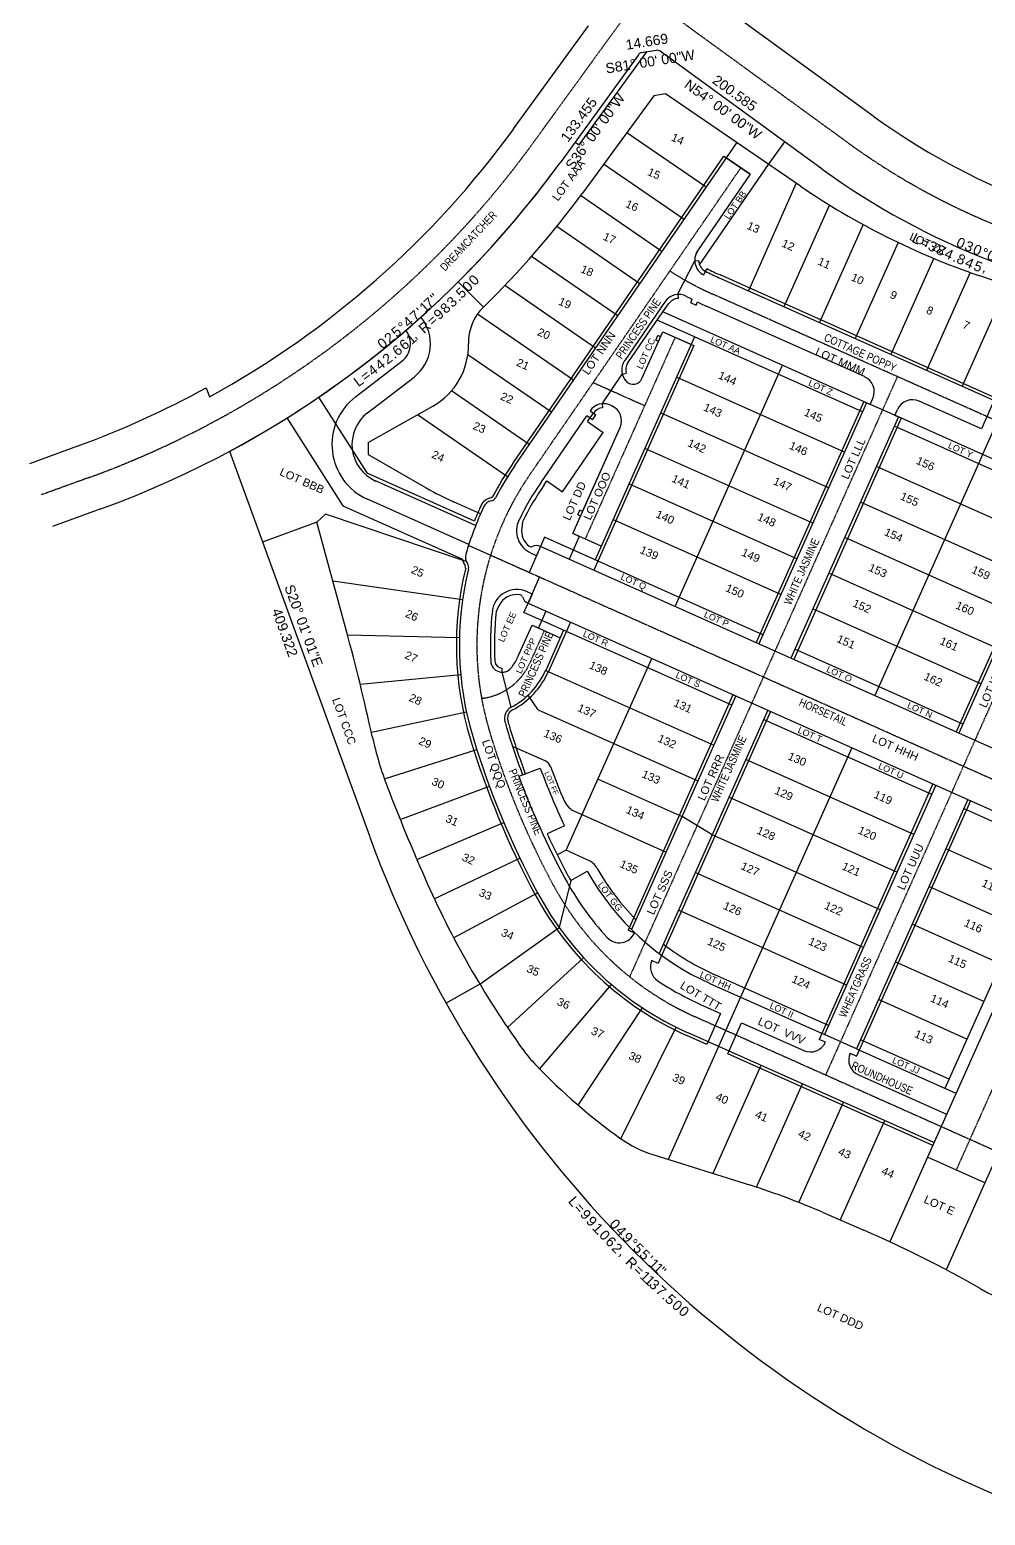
# Model space of a CAD drawing. Header units: feet. Extents: x 6119448 to 6122427, y 2195768 to 2198058.
# Drawn here: x 6119764 to 6120720, y 2195796 to 2197281 of the extents above; entities that cross this region are included whole.
import ezdxf
from ezdxf.enums import TextEntityAlignment as Align

# ---------------------------------------------------------------- set-up
doc = ezdxf.new("R2010")
doc.units = ezdxf.units.FT
doc.header["$MEASUREMENT"] = 0
doc.linetypes.add('CENTER2', pattern=[1.125, 0.75, -0.125, 0.125, -0.125])
for name, color, linetype in [('ANNOTATION', 7, 'Continuous'), ('BEARING AND DISTANCES', 40, 'Continuous'), ('BOUNDARY', 6, 'Continuous'), ('CENTERLINES', 11, 'CENTER2'), ('EASEMENTS', 40, 'Continuous'), ('LOT LINES', 2, 'Continuous'), ('RIGHT OF WAY', 2, 'Continuous')]:
    doc.layers.add(name, color=color, linetype=linetype)
doc.styles.add('LOTNUM', font='arial.ttf')
doc.styles.add('St', font='x-opta1d.shx', dxfattribs={"height": 8})
doc.styles.get("Standard").update_dxf_attribs({"font": 'arial.ttf'})

# ---------------------------------------------------------------- blocks, each defined once
blk = doc.blocks.new('*U12')
at = {"layer": 'BEARING AND DISTANCES', "color": 40, "linetype": 'Continuous', "lineweight": -3, "char_height": 10, "attachment_point": 7}
for s, insert, rotation in [('L', (6120302.7, 2196108.4), 310.9234), ('=', (6120308.4, 2196101.8), 311.3583), ('9', (6120314.5, 2196095), 311.8109), ('9', (6120320.5, 2196088.2), 312.2621), ('1', (6120326.7, 2196081.5), 312.7133), ('0', (6120343.8, 2196085.2), 313.1638), ('.', (6120330.9, 2196077), 313.0207), ('0', (6120333.5, 2196074.2), 313.2145), ('6', (6120339.7, 2196067.6), 313.6629), ('4', (6120350, 2196078.6), 313.6182), ('9', (6120356.5, 2196071.8), 314.0925), ('°', (6120362.8, 2196065.3), 314.5497), ('2', (6120346, 2196061.1), 314.1155), (',', (6120352.4, 2196054.5), 314.5691), ('R', (6120359.7, 2196047.2), 315.0842), ('5', (6120367.3, 2196060.9), 314.8663), ('5', (6120373.7, 2196054.4), 315.3262), ("'", (6120380.2, 2196048), 315.7861), ('=', (6120367.8, 2196039.2), 315.6466), ('1', (6120383, 2196045.3), 315.9824), ('1', (6120387.5, 2196041), 316.2939), ('"', (6120392, 2196036.8), 316.6054), ('1', (6120374.3, 2196032.9), 316.0992), ('1', (6120378.8, 2196028.6), 316.4066), ('3', (6120383.3, 2196024.4), 316.714), ('7', (6120389.9, 2196018.2), 317.1638), ('.', (6120396.5, 2196012.1), 317.6099), ('5', (6120399.4, 2196009.5), 317.8037), ('0', (6120406.2, 2196003.4), 318.2576), ('0', (6120412.9, 2195997.4), 318.7061)]:
    blk.add_mtext(s, dxfattribs=dict(at, insert=insert, rotation=rotation))
blk = doc.blocks.new('*U13')
at = {"layer": 'BEARING AND DISTANCES', "color": 40, "linetype": 'Continuous', "lineweight": -3, "char_height": 10, "attachment_point": 7}
for s, insert, rotation in [('0', (6120209.9, 2197023.4), 45.3412), ('5', (6120197, 2197010.6), 44.2996), ('0', (6120203.5, 2197017), 44.8235), ('1', (6120160.1, 2196996.5), 42.1846), ('7', (6120164.6, 2197000.6), 42.5448), ('"', (6120171.2, 2197006.7), 43.0675), ('8', (6120181.1, 2196995.4), 43.0351), ('3', (6120187.7, 2197001.6), 43.5567), ('.', (6120194.2, 2197007.9), 44.0759), ('4', (6120143.4, 2196981.7), 40.8861), ('7', (6120150.5, 2196987.9), 41.4347), ("'", (6120157.2, 2196993.8), 41.9574), ('=', (6120167.7, 2196983.1), 41.992), ('9', (6120174.4, 2196989.2), 42.5144), ('2', (6120124.6, 2196965.8), 39.4565), ('5', (6120131.7, 2196971.7), 39.988), ('°', (6120138.6, 2196977.6), 40.5199), ('1', (6120146.7, 2196964.7), 40.3935), ('R', (6120159.2, 2196975.6), 41.3428), ('0', (6120117.7, 2196960.1), 38.9309), ('6', (6120132.7, 2196953.1), 39.3488), ('6', (6120139.7, 2196958.9), 39.8711), (',', (6120151.4, 2196968.8), 40.7483), ('4', (6120107.8, 2196933.3), 37.5208), ('4', (6120115.2, 2196939), 38.0612), ('2', (6120122.6, 2196944.9), 38.6016), ('.', (6120129.7, 2196950.6), 39.1251), ('L', (6120093.5, 2196922.5), 36.4965), ('=', (6120100.5, 2196927.8), 36.9985)]:
    blk.add_mtext(s, dxfattribs=dict(at, insert=insert, rotation=rotation))
blk = doc.blocks.new('*U14')
at = {"layer": 'BEARING AND DISTANCES', "color": 40, "linetype": 'Continuous', "lineweight": -3, "char_height": 10, "attachment_point": 7}
for s, insert, rotation in [('L', (6120646.2, 2197068.4), 332.7612), ('=', (6120654, 2197064.4), 333.4295), ('3', (6120662.2, 2197060.4), 334.1249), ('8', (6120670.4, 2197056.5), 334.8162), ('0', (6120690.5, 2197063.8), 335.9979), ('3', (6120698.8, 2197060.2), 336.7011), ('0', (6120707.1, 2197056.6), 337.4065), ('4', (6120678.6, 2197052.7), 335.5105), ('.', (6120687.2, 2197048.8), 336.2299), ('8', (6120690.8, 2197047.3), 336.5277), ('4', (6120699.2, 2197043.7), 337.2221), ('5', (6120707.9, 2197040.1), 337.9415), ('°', (6120715.5, 2197053.2), 338.1097), ('0', (6120721.3, 2197050.9), 338.5997), ('0', (6120729.8, 2197047.7), 339.303), ("'", (6120738.2, 2197044.5), 340.0062), ('0', (6120741.9, 2197043.2), 340.3101), ('0', (6120750.4, 2197040.2), 341.0133), (',', (6120716.3, 2197036.7), 338.639), ('R', (6120726, 2197033), 339.4306), ('=', (6120736.6, 2197029.1), 340.2948), ('7', (6120745.2, 2197026.1), 340.9902), ('"', (6120758.9, 2197037.3), 341.7165), ('3', (6120753.7, 2197023.2), 341.6758), ('5', (6120762.3, 2197020.5), 342.367), ('.', (6120771.1, 2197017.7), 343.0645), ('0', (6120774.8, 2197016.6), 343.3623), ('0', (6120783.4, 2197014.1), 344.0515), ('0', (6120792.1, 2197011.7), 344.7407)]:
    blk.add_mtext(s, dxfattribs=dict(at, insert=insert, rotation=rotation))

msp = doc.modelspace()

# ---------------------------------------------------------------- linework, layer by layer
at = {"layer": 'BOUNDARY'}
for p, q in [((6120390.7, 2197260.3), (6120376.2, 2197258)), ((6120556.7, 2197141.5), (6120394.4, 2197259.4)), ((6120372.9, 2197256), (6120294.5, 2197148)), ((6119963.8, 2196859.5), (6120103.9, 2196474.9))]:
    msp.add_line(p, q, dxfattribs=at)
for centre, radius, start, end in [((6120391.5, 2197255.4), 5, 54, 99), ((6120377, 2197253.1), 5, 99, 144), ((6119498.9, 2197726.1), 983.5, 298.2119, 324), ((6120988.7, 2197736.1), 735, 234, 264), ((6121172.6, 2196864.2), 1137.5, 200.017, 249.9367)]:
    msp.add_arc(centre, radius, start, end, dxfattribs=at)
at = {"layer": 'CENTERLINES'}
for p, q in [((6120582.7, 2197167.7), (6120342.8, 2197342)), ((6120376.3, 2197317.7), (6120267.4, 2197167.7)), ((6120264, 2196835.8), (6120475.2, 2197142.9)), ((6121221.2, 2196671.2), (6120446.2, 2197017)), ((6120409.5, 2196973.4), (6120319.5, 2196771.7)), ((6120631.8, 2196934.2), (6120364, 2196334.1)), ((6120327.5, 2196928.2), (6120379, 2196905.2)), ((6120831.8, 2196845), (6120560, 2196235.9)), ((6119823.8, 2196833.4), (6119775.5, 2196815.9)), ((6120973.6, 2196775), (6120690.6, 2196140.9)), ((6120842, 2196480.2), (6120224.9, 2196755.5)), ((6120278.7, 2196680.3), (6120264.1, 2196647.7)), ((6120845.2, 2196108.6), (6120429.5, 2196294.1))]:
    msp.add_line(p, q, dxfattribs=at)
for centre, radius, start, end in [((6119498.9, 2197726.1), 950, 290, 324), ((6120994.1, 2197734), 700, 234, 264), ((6120568.4, 2197291), 300, 236.8347, 245.9545), ((6120511.2, 2196665.8), 300, 145.4884, 196.9489), ((6120209.3, 2196672.1), 60, 276.3065, 335.9546), ((6121028.6, 2196823.5), 841, 196.9489, 208.1754), ((6120551.8, 2196568.1), 300, 208.1754, 245.9545)]:
    msp.add_arc(centre, radius, start, end, dxfattribs=at)
at = {"layer": 'EASEMENTS'}
for p, q in [((6120372.9, 2197256), (6120309.5, 2197168.6)), ((6120313.5, 2197165.7), (6120381.1, 2197258.8)), ((6120381.1, 2197258.8), (6120376.2, 2197258)), ((6120309.5, 2197168.6), (6120313.5, 2197165.7)), ((6120247.1, 2196847.4), (6120458.3, 2197154.5)), ((6120458.3, 2197154.5), (6120484.6, 2197136.4)), ((6120484.6, 2197136.4), (6120432, 2197059.9)), ((6120438.1, 2197035.8), (6120441.3, 2197042.1)), ((6120729.6, 2196913), (6120454.5, 2197035.8)), ((6120399.6, 2197009.2), (6120359.1, 2196950.2)), ((6120425.1, 2197008.3), (6120426.6, 2197011.4)), ((6120430.4, 2197005.6), (6120432, 2197008.8)), ((6120598.9, 2196934.1), (6120440.7, 2197004.7)), ((6120394.9, 2196973.9), (6120397.2, 2196978.9)), ((6120397.2, 2196978.9), (6120428.2, 2196965.1)), ((6120428.2, 2196965.1), (6120328.1, 2196740.7)), ((6120376.3, 2196932.2), (6120392.9, 2196969.3)), ((6120390.1, 2196970.5), (6120392.2, 2196975.1)), ((6120392.9, 2196969.3), (6120390.1, 2196970.5)), ((6120394.9, 2196973.9), (6120392.2, 2196975.1)), ((6120089.8, 2196913.9), (6120136.2, 2196949.6)), ((6120102, 2196898), (6120148.4, 2196933.7)), ((6120052.9, 2196913.6), (6120101.1, 2196838.1)), ((6120344.8, 2196905.7), (6120346.1, 2196905.1)), ((6120598.2, 2196909.2), (6120490.6, 2196668.2)), ((6120598.2, 2196909.2), (6120604.6, 2196906.4)), ((6120604.6, 2196906.4), (6120607.2, 2196912.3)), ((6120715.8, 2196882), (6120653.7, 2196909.7)), ((6120729.6, 2196913), (6120715.8, 2196882)), ((6120021.1, 2196892.8), (6120077.2, 2196805)), ((6120275.1, 2196828.1), (6120321.1, 2196895)), ((6120326.9, 2196891.1), (6120321.1, 2196895)), ((6120324.5, 2196900), (6120330.3, 2196896)), ((6120326.9, 2196891.1), (6120330.3, 2196896)), ((6120635.6, 2196892.5), (6120528.1, 2196651.5)), ((6120629.2, 2196895.4), (6120631.9, 2196901.3)), ((6120635.6, 2196892.5), (6120629.2, 2196895.4)), ((6120317, 2196799.2), (6120354.5, 2196883.3)), ((6120101.1, 2196838.1), (6120208.7, 2196790.1)), ((6120210, 2196785.2), (6120110, 2196829.8)), ((6120798.2, 2196820), (6120690.6, 2196578.9)), ((6120077.2, 2196805), (6120196.9, 2196751.6)), ((6120203.2, 2196766.3), (6120101.9, 2196811.5)), ((6120312.2, 2196795.9), (6120314.2, 2196800.5)), ((6120317, 2196799.2), (6120314.2, 2196800.5)), ((6120307.1, 2196777.2), (6120314.9, 2196794.7)), ((6120314.9, 2196794.7), (6120312.2, 2196795.9)), ((6120313.5, 2196774.3), (6120303.4, 2196751.7)), ((6120313.5, 2196774.3), (6120307.1, 2196777.2)), ((6120265.4, 2196757.7), (6120270.9, 2196755.3)), ((6120275, 2196764.4), (6120270.9, 2196755.3)), ((6120266.5, 2196716.7), (6120261, 2196719.2)), ((6120266.5, 2196716.7), (6120262.4, 2196707.6)), ((6120280.2, 2196699.6), (6120272.8, 2196682.9)), ((6120251.8, 2196653.2), (6120266.4, 2196685.8)), ((6120266.4, 2196685.8), (6120272.8, 2196682.9)), ((6120304.9, 2196688.6), (6120282.9, 2196639.3)), ((6120467.4, 2196616.1), (6120362.4, 2196380.7)), ((6120504.9, 2196599.4), (6120392.6, 2196347.8)), ((6120253.2, 2196534.7), (6120259.8, 2196537.2)), ((6120667.4, 2196526.9), (6120553.5, 2196271.6)), ((6120704.8, 2196510.2), (6120591, 2196254.9)), ((6120368.8, 2196377.9), (6120362.4, 2196380.7)), ((6120386.2, 2196350.6), (6120392.6, 2196347.8)), ((6120435, 2196306.4), (6120455, 2196297.5)), ((6120455, 2196297.5), (6120441.2, 2196266.5)), ((6120462.2, 2196257.1), (6120476, 2196288.1)), ((6120476, 2196288.1), (6120538.1, 2196260.4)), ((6120441.2, 2196266.5), (6120421.2, 2196275.4)), ((6120559.9, 2196268.8), (6120553.5, 2196271.6)), ((6120667.2, 2196165.6), (6120462.2, 2196257.1)), ((6120584.6, 2196257.8), (6120591, 2196254.9)), ((6120592.9, 2196236), (6120681, 2196196.7))]:
    msp.add_line(p, q, dxfattribs=at)
for centre, radius, start, end in [((6120377, 2197253.1), 5, 99, 144), ((6120445.6, 2197050.5), 16.5, 145.4884, 242.947), ((6120568.4, 2197291), 279.5, 242.947, 245.9545), ((6120413.2, 2196999.8), 16.5, 61.9345, 145.4884), ((6120568.4, 2197291), 313.5, 241.9345, 243.1142), ((6120568.4, 2197291), 317, 243.1142, 244.1986), ((6120568.4, 2197291), 313.5, 244.1986, 245.9545), ((6120122.8, 2196967), 42, 307.5297, 39.5033), ((6120122.8, 2196967), 22, 307.5297, 37.8816), ((6120372.6, 2196940.9), 16.5, 145.4884, 224.0198), ((6120592.2, 2196919), 16.5, 335.9545, 65.9545), ((6120367.6, 2196936), 9.5, 224.0198, 335.9545), ((6120126.3, 2196866.3), 60, 127.5297, 245.9545), ((6120338.1, 2196890.6), 16.5, 65.9545, 145.4884), ((6120339.4, 2196890), 16.5, 335.9545, 65.9545), ((6120647, 2196894.6), 16.5, 65.9545, 155.9545), ((6120126.3, 2196866.3), 40, 127.5297, 245.9545), ((6120511.2, 2196665.8), 320.5, 145.4884, 152.3571), ((6120224.6, 2196815.9), 3, 280.8337, 332.3571), ((6120511.2, 2196665.8), 286.5, 145.4884, 154.1405), ((6120511.2, 2196665.8), 327, 154.7185, 157.653), ((6120227.7, 2196799.7), 13.5, 100.8337, 154.7185), ((6120275.4, 2196780.1), 24.5, 154.1405, 245.9545), ((6120511.2, 2196665.8), 320.5, 166.0989, 196.9489), ((6120210.2, 2196753.6), 13.5, 188.3774, 217.6222), ((6120197.1, 2196743.5), 3, 346.0989, 37.6222), ((6120251, 2196696.8), 24.5, 65.9545, 173.2074), ((6120511.2, 2196665.8), 286.5, 173.2074, 183.2587), ((6120209.3, 2196672.1), 46.5, 321.1552, 335.9545), ((6120236.6, 2196650.2), 11.5, 183.2587, 321.1552), ((6120209.3, 2196672.1), 80.5, 297.7864, 335.9545), ((6120251.3, 2196592.5), 9.5, 117.7864, 195.7529), ((6120511.2, 2196665.8), 279.5, 195.7529, 196.9489), ((6121028.6, 2196823.5), 820.5, 196.9489, 200.4259), ((6121028.6, 2196823.5), 861.5, 196.9489, 208.1754), ((6121028.6, 2196823.5), 827.5, 200.4259, 208.1754), ((6120551.8, 2196568.1), 286.5, 208.1754, 222.8143), ((6120551.8, 2196568.1), 320.5, 208.1754, 245.9545), ((6120353.7, 2196384.6), 16.5, 222.8143, 335.9545), ((6120401.3, 2196343.9), 16.5, 155.9539, 236.1225), ((6120551.8, 2196568.1), 286.5, 236.1225, 245.9545), ((6120544.8, 2196275.5), 16.5, 245.9545, 335.9545), ((6120599.6, 2196251.1), 16.5, 155.9545, 245.9545)]:
    msp.add_arc(centre, radius, start, end, dxfattribs=at)
at = {"layer": 'LOT LINES'}
for p, q in [((6120399.9, 2197216.7), (6120388.1, 2197214.7)), ((6120534.8, 2197124.6), (6120399.9, 2197216.7)), ((6120388.1, 2197214.7), (6120316.8, 2197117.6)), ((6120440.5, 2197123.4), (6120361.1, 2197178)), ((6120249.5, 2196845.7), (6120471.2, 2197168)), ((6120503, 2197146.3), (6120519.2, 2197168.7)), ((6120418.4, 2197091.3), (6120338, 2197146.5)), ((6120434, 2197046), (6120503, 2197146.3)), ((6120484.6, 2197136.4), (6120460.7, 2197152.8)), ((6120484.6, 2197136.4), (6120432, 2197059.9)), ((6120530.7, 2197127.4), (6120482.8, 2197019.9)), ((6120396.3, 2197059.2), (6120315, 2197115.1)), ((6120563.8, 2197105.8), (6120518.4, 2197004)), ((6120374.2, 2197027), (6120291.1, 2197084.2)), ((6120597.7, 2197086.1), (6120554, 2196988.1)), ((6120632.5, 2197068.3), (6120589.6, 2196972.2)), ((6120352.1, 2196994.9), (6120265.8, 2197054.2)), ((6120668.1, 2197052.4), (6120625.2, 2196956.3)), ((6120412.2, 2197016.8), (6120429.1, 2197050)), ((6120429.1, 2197050), (6120433.1, 2197050.1)), ((6120704.5, 2197038.4), (6120660.8, 2196940.4)), ((6120217.9, 2197003.6), (6120192.6, 2197029)), ((6120330, 2196962.7), (6120239.2, 2197025.2)), ((6120953.7, 2196809.7), (6120453.3, 2197033)), ((6120741.6, 2197025.7), (6120696.5, 2196924.5)), ((6120751.4, 2197022.3), (6120713.2, 2197035.3)), ((6120397.3, 2196998.9), (6120402.9, 2197006.9)), ((6120412.2, 2197016.8), (6120412.4, 2197012.3)), ((6120307.9, 2196930.6), (6120211.9, 2196996.6)), ((6120362.3, 2196948), (6120397.3, 2196998.9)), ((6120600.9, 2196908), (6120397.3, 2196998.9)), ((6120376.3, 2196932.2), (6120397.2, 2196978.9)), ((6120596.9, 2196898.9), (6120391.6, 2196990.5)), ((6120397.2, 2196978.9), (6120425.5, 2196966.3)), ((6120428.8, 2196973.9), (6120329.4, 2196751)), ((6120285.8, 2196898.5), (6120202.2, 2196956)), ((6120336.4, 2196907), (6120356.7, 2196936.7)), ((6120356.7, 2196936.7), (6120360.6, 2196937.7)), ((6120409.4, 2196704.4), (6120516.9, 2196945.5)), ((6120578.9, 2196858.7), (6120410.9, 2196933.7)), ((6120263.7, 2196866.3), (6120185.8, 2196919.9)), ((6120102.5, 2196868.2), (6120167.2, 2196904.7)), ((6120336.4, 2196907), (6120336.8, 2196903.1)), ((6120344.8, 2196905.7), (6120346.1, 2196905.1)), ((6120600.9, 2196908), (6120493.4, 2196666.9)), ((6120632.9, 2196893.8), (6120600.9, 2196908)), ((6120738.9, 2196905.6), (6120716.9, 2196856.3)), ((6120241.9, 2196834), (6120151.8, 2196896)), ((6120321.9, 2196889.2), (6120327.8, 2196897.7)), ((6120321.9, 2196889.2), (6120337.6, 2196878.4)), ((6120563, 2196823.1), (6120395, 2196898.1)), ((6120632.9, 2196893.8), (6120525.3, 2196652.7)), ((6120800.9, 2196818.8), (6120632.9, 2196893.8)), ((6120296.8, 2196819.1), (6120337.6, 2196878.4)), ((6120307.1, 2196777.2), (6120354.5, 2196883.3)), ((6120796.9, 2196809.7), (6120628.8, 2196884.6)), ((6120102.5, 2196868.2), (6120102.4, 2196856.2)), ((6120547.2, 2196787.5), (6120379.1, 2196862.4)), ((6120102.4, 2196856.2), (6120160.5, 2196822.9)), ((6120712.8, 2196847.1), (6120609.3, 2196615.2)), ((6120778.9, 2196769.5), (6120610.9, 2196844.4)), ((6120716.9, 2196856.3), (6120712.8, 2196847.1)), ((6120278.4, 2196825.8), (6120281.1, 2196829.9)), ((6120281.1, 2196829.9), (6120296.8, 2196819.1)), ((6120531.3, 2196751.9), (6120363.2, 2196826.8)), ((6120800.9, 2196818.8), (6120693.4, 2196577.7)), ((6120214.9, 2196797.1), (6120187.9, 2196809)), ((6120763, 2196733.9), (6120595, 2196808.8)), ((6120051.2, 2196788.6), (6119996.8, 2196768.8)), ((6120051.2, 2196788.6), (6120060, 2196796.8)), ((6120080.9, 2196679.7), (6120051.2, 2196788.6)), ((6120200.6, 2196749.3), (6120060, 2196796.8)), ((6120256.9, 2196789), (6120256.1, 2196782.7)), ((6120515.4, 2196716.2), (6120347.3, 2196791.2)), ((6120279, 2196773.5), (6120275, 2196764.4)), ((6120497.4, 2196676.1), (6120279, 2196773.5)), ((6120335.4, 2196764.5), (6120307.1, 2196777.2)), ((6120747.1, 2196698.2), (6120579.1, 2196773.2)), ((6120263.4, 2196738.4), (6120202.8, 2196765.4)), ((6120275, 2196764.4), (6120263.4, 2196738.4)), ((6120067.2, 2196730), (6120196.9, 2196711.2)), ((6120262.4, 2196707.6), (6120274, 2196733.6)), ((6120731.3, 2196662.6), (6120563.2, 2196737.6)), ((6120233.3, 2196705), (6120230.6, 2196699.2)), ((6120258.3, 2196698.4), (6120262.4, 2196707.6)), ((6120466.1, 2196605.7), (6120258.3, 2196698.4)), ((6120715.4, 2196627), (6120547.3, 2196702)), ((6120251.8, 2196653.2), (6120266.4, 2196685.8)), ((6120266.4, 2196685.8), (6120294.7, 2196673.1)), ((6120298, 2196680.7), (6120280.1, 2196640.5)), ((6120081.9, 2196676.1), (6120193.8, 2196673.4)), ((6120300.6, 2196460.6), (6120386.1, 2196652.4)), ((6120697.4, 2196586.8), (6120529.4, 2196661.8)), ((6120195.1, 2196636), (6120094.6, 2196626.5)), ((6120236.5, 2196638.7), (6120236.5, 2196642.7)), ((6120245.5, 2196603.6), (6120236.5, 2196638.7)), ((6120280.1, 2196640.5), (6120448.1, 2196565.6)), ((6120272.7, 2196601.1), (6120262.6, 2196615.8)), ((6120470.1, 2196614.9), (6120365.9, 2196381.3)), ((6120105.8, 2196578.6), (6120200.8, 2196599)), ((6120272.7, 2196601.1), (6120432.3, 2196530)), ((6120502.1, 2196600.6), (6120393.6, 2196357.3)), ((6120666.1, 2196516.5), (6120498, 2196591.5)), ((6120118.8, 2196531.9), (6120211.1, 2196561.5)), ((6120279.6, 2196549.9), (6120247, 2196564.4)), ((6120586.1, 2196563.1), (6120474.9, 2196313.8)), ((6120648.1, 2196476.3), (6120480.1, 2196551.3)), ((6120256.9, 2196536.1), (6120274.7, 2196542.8)), ((6120332.4, 2196531.8), (6120416.4, 2196494.3)), ((6120134.5, 2196491.5), (6120223.9, 2196524.7)), ((6120670.1, 2196525.7), (6120558.9, 2196276.3)), ((6120631.3, 2196438.7), (6120463.3, 2196513.6)), ((6120702.1, 2196511.4), (6120590.9, 2196262.1)), ((6120786.6, 2196462.7), (6120698, 2196502.3)), ((6120151.1, 2196451.5), (6120238.3, 2196488.4)), ((6120308.9, 2196499.6), (6120400.5, 2196458.7)), ((6120446.5, 2196476), (6120416.4, 2196494.3)), ((6120298.8, 2196485), (6120281.6, 2196477.1)), ((6120614.5, 2196401), (6120446.5, 2196476)), ((6120300.6, 2196460.6), (6120291.6, 2196456.1)), ((6120322.3, 2196450.9), (6120300.6, 2196460.6)), ((6120786.6, 2196462.7), (6120679.4, 2196222.6)), ((6120768.7, 2196422.6), (6120680.1, 2196462.1)), ((6120168.7, 2196412), (6120254.3, 2196452.9)), ((6120305.1, 2196430.3), (6120293.5, 2196383.3)), ((6120305.1, 2196430.3), (6120321.6, 2196439.8)), ((6120597.7, 2196363.3), (6120429.7, 2196438.3)), ((6120188, 2196373.2), (6120271.9, 2196418.2)), ((6120751.9, 2196384.9), (6120663.3, 2196424.4)), ((6120580.9, 2196325.7), (6120412.9, 2196400.6)), ((6120214.3, 2196326.7), (6120293.5, 2196383.3)), ((6120735.1, 2196347.2), (6120646.5, 2196386.7)), ((6120242, 2196283.4), (6120318, 2196353.2)), ((6120718.3, 2196309.5), (6120629.7, 2196349.1)), ((6120214.3, 2196326.7), (6120180.6, 2196307.7)), ((6120274, 2196241.9), (6120345.9, 2196326.3)), ((6120444.4, 2196327.4), (6120558.9, 2196276.3)), ((6120563, 2196285.5), (6120448.5, 2196336.6)), ((6120474.9, 2196313.8), (6120452.9, 2196264.5)), ((6120701.4, 2196271.9), (6120612.9, 2196311.4)), ((6120312.7, 2196205.7), (6120376.9, 2196303)), ((6120355.2, 2196172.3), (6120410.5, 2196283.7)), ((6120452.9, 2196264.5), (6120402.5, 2196151.6)), ((6120668.4, 2196168.4), (6120422.4, 2196278.1)), ((6120590.9, 2196262.1), (6120558.9, 2196276.3)), ((6120683.5, 2196231.7), (6120594.9, 2196271.2)), ((6120590.9, 2196262.1), (6120690.4, 2196217.7)), ((6120495.4, 2196245.6), (6120447.1, 2196137.5)), ((6120490.8, 2196123.7), (6120536.9, 2196227)), ((6120533.3, 2196108.5), (6120578, 2196208.7)), ((6120574.7, 2196091), (6120619.1, 2196190.4)), ((6120387.1, 2196156.5), (6120484.8, 2196125.7)), ((6120661.9, 2196153.8), (6120624.1, 2196069.1)), ((6120719.4, 2196128.1), (6120680.6, 2196041.1)), ((6120557.6, 2196098.4), (6120598.2, 2196080.8))]:
    msp.add_line(p, q, dxfattribs=at)
for centre, radius, start, end in [((6119571.9, 2197664.3), 924, 314.3562, 323.725), ((6120952.1, 2197735.7), 740, 235.6724, 251.167), ((6120445.6, 2197050.5), 16.5, 145.4884, 182.0354), ((6120445.6, 2197050.5), 12.5, 182.0354, 242.947), ((6120568.4, 2197291), 282.5, 242.947, 245.9545), ((6120413.2, 2196999.8), 12.5, 93.2672, 145.4884), ((6120252.8, 2196967.9), 50, 134.3562, 181.0738), ((6120132.9, 2196965.6), 70, 299.414, 1.0738), ((6120372.6, 2196940.9), 12.5, 145.4884, 194.5705), ((6120372.6, 2196940.9), 16.5, 194.5705, 224.0198), ((6120367.6, 2196936), 9.5, 224.0198, 335.9545), ((6120338.1, 2196890.6), 12.5, 95.7797, 145.4884), ((6120338.1, 2196890.6), 16.5, 65.9545, 95.7797), ((6120339.4, 2196890), 16.5, 335.9545, 65.9545), ((6120511.2, 2196665.8), 317.5, 145.4883, 152.3571), ((6120309.5, 2197083.3), 300, 240.2166, 246.0977), ((6120511.2, 2196665.8), 282.5, 145.4883, 154.1405), ((6120511.2, 2196665.8), 324, 154.7185, 163.7374), ((6120227.7, 2196799.7), 10.5, 100.8337, 154.7185), ((6120224.6, 2196815.9), 6, 280.8337, 332.3571), ((6120275.4, 2196780.1), 19.5, 172.1103, 232.3886), ((6120210.2, 2196753.6), 10.5, 163.7374, 217.6222), ((6120265.3, 2196767), 3, 232.3886, 295.3529), ((6120270.9, 2196755.3), 10, 65.9545, 115.3529), ((6120511.2, 2196665.8), 317.5, 166.0989, 196.9489), ((6120197.1, 2196743.5), 6, 346.0989, 37.6222), ((6120251, 2196696.8), 19.5, 79.5204, 155.2376), ((6120254, 2196713), 3, 16.5561, 79.5204), ((6120266.5, 2196716.7), 10, 196.5561, 245.9545), ((6120511.2, 2196665.8), 282.5, 173.2074, 183.2587), ((6118059.5, 2196129.4), 2094.9, 12.2643, 15.2308), ((6120209.3, 2196672.1), 46.5, 321.1552, 335.9546), ((6120236.6, 2196650.2), 7.5, 183.2587, 269.444), ((6120236.6, 2196650.2), 11.5, 269.444, 321.1552), ((6120209.3, 2196672.1), 77.5, 297.7864, 335.9545), ((6120251.3, 2196592.5), 12.5, 117.7864, 195.7529), ((6120511.2, 2196665.8), 282.5, 195.7529, 196.9489), ((6121028.6, 2196823.5), 823.5, 196.9489, 200.4259), ((6120448.7, 2196648.7), 350, 192.2643, 200.9768), ((6121028.6, 2196823.5), 858.5, 196.9489, 208.1754), ((6120275.5, 2196540.8), 10, 20.5758, 65.9545), ((6121028.6, 2196823.5), 804.5, 200.4185, 204.8839), ((6121028.6, 2196823.5), 794.5, 200.5758, 203.244), ((6121969.7, 2197231.9), 1978.9, 200.9768, 203.8077), ((6120317, 2196517.9), 20, 203.244, 245.9545), ((6121028.6, 2196823.5), 823.5, 204.8765, 208.1754), ((6120314.2, 2196432.6), 20, 29.6823, 65.9545), ((6120551.8, 2196568.1), 253.5, 209.6823, 224.2851), ((6121030.1, 2196817.3), 952, 203.8077, 215.6899), ((6120551.8, 2196568.1), 282.5, 208.1754, 209.1868), ((6120551.8, 2196568.1), 263.5, 209.121, 245.9547), ((6120551.8, 2196568.1), 317.5, 208.1754, 245.9545), ((6120551.8, 2196568.1), 253.5, 232.5877, 245.9545), ((6120378.7, 2196349.5), 150, 215.6899, 223.7609), ((6120701.6, 2196658.6), 597, 223.7609, 234.542), ((6120421.4, 2196265.2), 114, 234.542, 252.4923), ((6120261.3, 2195417.1), 743, 66.4941, 72.4924), ((6120118.8, 2194978.6), 1202, 60.2788, 66.4941), ((6120813.9, 2196196.1), 200, 240.2788, 244.1711)]:
    msp.add_arc(centre, radius, start, end, dxfattribs=at)
at = {"layer": 'RIGHT OF WAY'}
for p, q in [((6120608.6, 2197194), (6120364.3, 2197371.5)), ((6120248, 2197181.8), (6120322.8, 2197284.8)), ((6120390.7, 2197260.3), (6120376.2, 2197258)), ((6120556.7, 2197141.5), (6120394.4, 2197259.4)), ((6120372.9, 2197256), (6120294.5, 2197148)), ((6119940.6, 2196923.1), (6119943.9, 2196914.1)), ((6119764, 2196847.3), (6119812.3, 2196864.9)), ((6119835.2, 2196802), (6119786.9, 2196784.4)), ((6120808.9, 2196526.2), (6120275, 2196764.4)), ((6121002.3, 2196762.2), (6120719.4, 2196128.1)), ((6120262.4, 2196707.6), (6120785.7, 2196474.1)), ((6120792.1, 2196445.5), (6120661.9, 2196153.8)), ((6120719.4, 2196128.1), (6120661.9, 2196153.8))]:
    msp.add_line(p, q, dxfattribs=at)
for centre, radius, start, end in [((6120391.5, 2197255.4), 5, 54, 99), ((6120377, 2197253.1), 5, 99, 144), ((6120999.5, 2197732), 665, 234, 264), ((6119498.9, 2197726.1), 926, 298.7246, 324), ((6119498.9, 2197726.1), 983.5, 290, 324), ((6120988.7, 2197736.1), 735, 234, 264), ((6119498.9, 2197726.1), 916.5, 290, 298.8156)]:
    msp.add_arc(centre, radius, start, end, dxfattribs=at)

# ---------------------------------------------------------------- block references
at = {"layer": 'BEARING AND DISTANCES', "color": 40, "linetype": 'Continuous', "lineweight": -3, "xscale": 0.9999677, "yscale": 0.9999677, "zscale": 0.9999677}
for name in ['*U14', '*U13', '*U12']:
    msp.add_blockref(name, (196.9, 71.9), dxfattribs=at)

# ---------------------------------------------------------------- texts
at = {"layer": 'ANNOTATION', "style": 'LOTNUM'}
for s, p in [('14', (6120410.5, 2197168)), ('15', (6120386.8, 2197133.5)), ('16', (6120364.8, 2197101.5)), ('13', (6120486.2, 2197079.7)), ('17', (6120342.3, 2197068.8)), ('12', (6120521, 2197062)), ('11', (6120557.1, 2197044)), ('18', (6120319.9, 2197036.3)), ('10', (6120590.4, 2197028.1)), ('19', (6120297.7, 2197004)), ('9', (6120626.4, 2197012)), ('8', (6120662.7, 2196996.6)), ('20', (6120276.6, 2196973.4)), ('7', (6120699.1, 2196982)), ('21', (6120255.7, 2196942.9)), ('144', (6120460.3, 2196928.8)), ('22', (6120239.7, 2196909.1)), ('143', (6120445.6, 2196896.9)), ('23', (6120212.2, 2196879.6)), ('145', (6120546.2, 2196891.9)), ('24', (6120170.9, 2196850.9)), ('142', (6120429.7, 2196861.2)), ('146', (6120531.3, 2196858.6)), ('156', (6120658.3, 2196843.5)), ('141', (6120413.8, 2196825.6)), ('147', (6120515.4, 2196823)), ('155', (6120642.4, 2196807.9)), ('140', (6120397.9, 2196790)), ('148', (6120499.5, 2196787.4)), ('154', (6120626.5, 2196772.2)), ('139', (6120382, 2196754.4)), ('149', (6120483.6, 2196751.8)), ('25', (6120150.4, 2196735.7)), ('153', (6120610.7, 2196736.6)), ('159', (6120713.7, 2196734.5)), ('150', (6120467.7, 2196716.2)), ('152', (6120594.8, 2196701)), ('26', (6120144.6, 2196691.8)), ('160', (6120697.8, 2196698.9)), ('151', (6120578.9, 2196665.4)), ('161', (6120681.9, 2196663.3)), ('27', (6120144, 2196650.4)), ('138', (6120331.2, 2196639.1)), ('162', (6120666, 2196627.7)), ('28', (6120148.3, 2196607.8)), ('137', (6120319.6, 2196596.4)), ('131', (6120415.7, 2196601.4)), ('136', (6120285.7, 2196571)), ('29', (6120157.9, 2196564.6)), ('132', (6120399.8, 2196565.8)), ('130', (6120530, 2196548.1)), ('30', (6120170.9, 2196524.1)), ('133', (6120383.9, 2196530.2)), ('129', (6120516.6, 2196513.7)), ('119', (6120615.9, 2196509.7)), ('134', (6120368.1, 2196494.5)), ('31', (6120184.8, 2196486.9)), ('128', (6120498.9, 2196473.9)), ('120', (6120600.1, 2196474)), ('32', (6120201.3, 2196448.3)), ('135', (6120361.9, 2196440.4)), ('127', (6120483, 2196438.3)), ('121', (6120584.1, 2196438.1)), ('117', (6120723.9, 2196421.2)), ('33', (6120218.2, 2196413)), ('126', (6120465.3, 2196398.6)), ('122', (6120566.5, 2196398.7)), ('116', (6120706.2, 2196381.5)), ('34', (6120240.3, 2196373.1)), ('125', (6120449.4, 2196363)), ('123', (6120550.6, 2196363)), ('115', (6120690.3, 2196345.9)), ('35', (6120266, 2196336.9)), ('124', (6120533.8, 2196325.3)), ('36', (6120296.3, 2196303.9)), ('114', (6120672.5, 2196306.1)), ('37', (6120330.4, 2196274.7)), ('113', (6120656.6, 2196270.5)), ('38', (6120367.9, 2196249.9)), ('39', (6120411.6, 2196228.2)), ('40', (6120454.8, 2196208.9)), ('41', (6120494.4, 2196191.3)), ('42', (6120537.3, 2196172.1)), ('43', (6120577.5, 2196154.2)), ('44', (6120620.8, 2196134.8))]:
    msp.add_text(s, height=8, rotation=335.9545, dxfattribs=at).set_placement(p, align=Align.CENTER)
for s, height, rotation, p in [('LOT AAA', 8, 54, (6120303, 2197130.4)), ('LOT BB', 6.4, 55.4884, (6120469.6, 2197105.7)), ('LOT ZZ', 8, 335.9545, (6120662.4, 2197067)), ('LOT NNN', 8, 55.4884, (6120333.3, 2196957.6)), ('LOT CC', 6.4, 65.9545, (6120380.3, 2196957.2)), ('LOT AA', 6.4, 335.9545, (6120459.9, 2196965.4)), ('LOT MMM', 8, 335.9545, (6120574.7, 2196949.2)), ('LOT Z', 6.4, 335.9545, (6120555, 2196923.2)), ('LOT LLL', 8, 65.9545, (6120587.7, 2196852.2)), ('LOT Y', 6.4, 335.9545, (6120694.9, 2196860.8)), ('LOT BBB', 8, 335.9545, (6120036.4, 2196830.1)), ('LOT DD', 8, 65.9545, (6120308.8, 2196809.9)), ('LOT OOO', 8, 65.9545, (6120331.5, 2196814.8)), ('LOT Q', 6.4, 335.9545, (6120367.6, 2196728.4)), ('LOT EE', 6.4, 65.9545, (6120241.6, 2196683.9)), ('LOT P', 6.4, 335.9545, (6120450.9, 2196691.8)), ('LOT R', 6.4, 335.9545, (6120330, 2196672.3)), ('LOT PPP', 6.4, 65.9545, (6120260.3, 2196655.1)), ('LOT S', 6.4, 335.9545, (6120422.5, 2196631.2)), ('LOT O', 6.4, 335.9545, (6120573.7, 2196636.8)), ('LOT KKK', 8, 65.9545, (6120726.4, 2196625.5)), ('LOT CCC', 8, 290.017, (6120078.5, 2196589.7)), ('LOT N', 6.4, 335.9545, (6120654.3, 2196600.8)), ('LOT T', 6.4, 335.9545, (6120544.4, 2196576.3)), ('LOT HHH', 8, 335.9545, (6120629.8, 2196563.3)), ('LOT QQQ', 8, 289.0955, (6120227.3, 2196546.6)), ('LOT RRR', 8, 65.9545, (6120445.2, 2196533.5)), ('LOT U', 6.4, 335.9545, (6120625.4, 2196540.2)), ('LOT FF', 5.12, 293.5705, (6120285.9, 2196527.7)), ('LOT UUU', 8, 65.9545, (6120644.9, 2196444.1)), ('LOT GG', 6.4, 306.9837, (6120344.5, 2196414.4)), ('LOT SSS', 8, 65.9545, (6120394.1, 2196418.5)), ('LOT HH', 6.4, 335.9545, (6120449.9, 2196330.4)), ('LOT TTT', 8, 329.3161, (6120435.2, 2196315.1)), ('LOT II', 6.4, 335.9545, (6120516.1, 2196300.9)), ('LOT  VVV', 8, 335.9545, (6120516.1, 2196280.2)), ('LOT JJ', 6.4, 335.9545, (6120640.5, 2196245.5)), ('LOT E', 8, 335.9545, (6120673.9, 2196105.8)), ('LOT DDD', 8, 335.9545, (6120574.8, 2195994.3))]:
    msp.add_text(s, height=height, rotation=rotation, dxfattribs=at).set_placement(p, align=Align.MIDDLE)
at = {"layer": 'ANNOTATION', "style": 'St', "width": 0.85}
for s, rotation, p in [('DREAMCATCHER', 46.8581, (6120202.8, 2197069.8)), ('PRINCESS PINE', 55.4884, (6120372.7, 2196982.1)), ('COTTAGE POPPY', 335.9545, (6120594.8, 2196958.2)), ('WHITE JASMINE', 65.9545, (6120536, 2196739.3)), ('PRINCESS PINE', 65.9545, (6120270.3, 2196646.6)), ('HORSETAIL', 335.9545, (6120557.8, 2196598.8)), ('WHITE JASMINE', 65.9545, (6120463.2, 2196542.2)), ('PRINCESS PINE', 292.4807, (6120259.9, 2196509)), ('WHEATGRASS', 65.9545, (6120589.7, 2196323.8)), ('ROUNDHOUSE', 335.9545, (6120616.5, 2196232.9))]:
    msp.add_text(s, height=8, rotation=rotation, dxfattribs=at).set_placement(p, align=Align.MIDDLE_CENTER)
at = {"layer": 'BEARING AND DISTANCES', "color": 40, "linetype": 'Continuous', "lineweight": -3, "char_height": 10}
for s, insert, attachment_point, rotation in [('14.669', (6120382.1, 2197264), 8, 9), ('{\\fArial|b0|i0|c0|p34;S81° 00\' 00"W}', (6120383.7, 2197254.1), 2, 9), ('{\\fArial|b0|i0|c0|p34;N54° 00\' 00"W}', (6120460.4, 2197205.3), 2, 324), ('200.585', (6120466.2, 2197213.4), 8, 324), ('{\\fArial|b0|i0|c0|p34;S36° 00\' 00"W}', (6120325.5, 2197182.2), 2, 54), ('133.455', (6120317.4, 2197188.1), 8, 54), ('{\\fArial|b0|i0|c0|p34;S20° 01\' 01"E}', (6120033.2, 2196683.4), 8, 290.017), ('409.322', (6120023.9, 2196680), 2, 290.017)]:
    msp.add_mtext(s, dxfattribs=dict(at, insert=insert, attachment_point=attachment_point, rotation=rotation))

doc.saveas('drawing.dxf')
